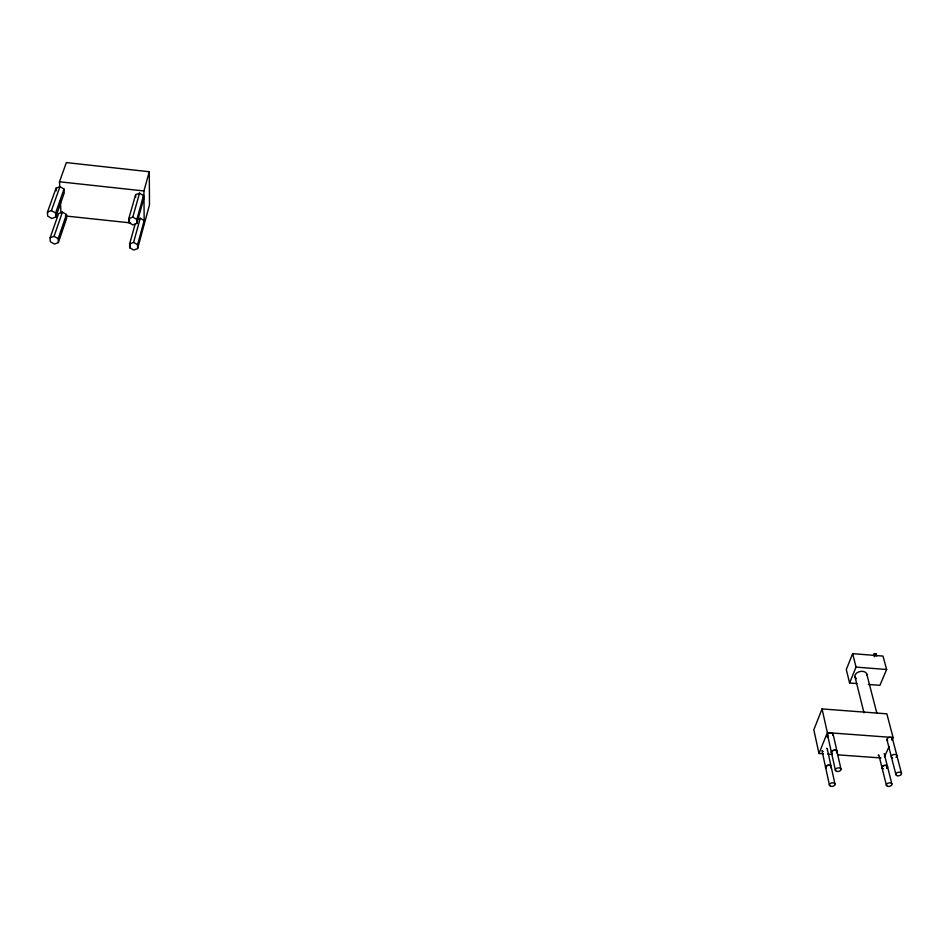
<?xml version="1.0" encoding="UTF-8"?>
<svg xmlns="http://www.w3.org/2000/svg" width="949" height="949" viewBox="0 0 949 949"><rect width="100%" height="100%" fill="white"/><g stroke="black" fill="none" stroke-linecap="round" stroke-linejoin="round"><path stroke-width="1.42" d="M135.185 224L129.633 243.893L129.693 247.736L133.69 250.062L137.629 248.567L137.581 244.735L144.165 220.559L140.25 218.246L137.676 219.231M137.629 248.567L149.491 204.842L149.301 171.733L66.359 162.587L59.479 181.769L59.763 187.641M129.633 243.893L133.584 242.386L140.25 218.246M136.87 223.406L143.536 199.456L143.501 195.565L139.539 193.193L135.624 194.711L128.779 218.626L128.839 222.552L132.884 224.937L136.87 223.406L136.822 219.48L143.501 195.565M144.201 224.355L143.916 190.963L149.301 171.733M129.693 247.736L130.476 244.889M128.779 218.626L132.777 217.084L139.539 193.193M128.839 222.552L129.633 219.741M58.364 242.564L58.174 238.685L66.454 214.486L62.42 212.149L58.565 213.644L50.119 237.843L50.321 241.722L54.437 244.071L58.364 242.564L66.62 218.317L66.454 214.486M50.119 237.843L54.046 236.325L62.42 212.149M55.801 216.977L64.212 192.991L64.034 189.065L59.953 186.668L56.062 188.199L47.45 212.149L47.664 216.111L51.827 218.519L55.801 216.977L55.6 213.015L64.034 189.065M47.45 212.149L51.424 210.595L59.953 186.668M891.93 740.078L893.08 737.503L886.852 713.826L822.048 708.927L813.827 729.769L818.963 753.482L823.388 753.803M868.371 684.443L879.913 685.344L886.627 669.508L882.985 656.079L852.653 653.647L846.294 669.531L849.592 682.983L856.817 683.553M818.963 753.482L827.374 732.64L822.048 708.927M849.592 682.983L856.034 667.1L852.653 653.647M884.456 756.875L889.059 746.543M874.326 656.755L873.673 654.288L876.01 653.612L876.342 654.502L875.334 655.273M827.813 754.123L832.237 754.443M838.145 754.87L880.933 757.954M827.374 732.64L893.08 737.503M856.034 667.1L886.627 669.508M65.41 215.969L130.63 222.908M59.479 181.769L143.916 190.963M54.046 236.325L58.174 238.685M51.424 210.595L55.6 213.015M133.584 242.386L137.581 244.735M132.777 217.084L136.822 219.48M873.673 654.288L873.993 655.166M876.01 653.612L876.674 656.079M874.681 653.505L875.334 655.973M892.392 738.369L896.947 755.712M896.829 755.546L901.479 773.245M886.983 739.84L895.951 774.716M866.722 673.873L876.793 712.972M884.195 753.589L891.87 783.921M878.845 755.036L886.425 785.369M855.025 676.922L864.005 712.877M833.068 734.004L837.018 751.371M836.899 751.193L840.933 768.939M827.67 735.475L835.428 770.422M827.279 749.034L834.942 783.91M821.953 750.481L829.497 785.357M56.062 188.199L56.181 190.82M60.38 200.844L60.926 212.576M135.624 194.711L135.648 197.309M878.596 755.546A2.776 1.732 -11 0 1 878.181 755.226M823.234 751.43A2.776 1.756 -9.9 0 1 822.664 751.205M826.567 748.31A2.776 1.756 -9.9 0 1 827.006 748.631M826.021 768.227A2.811 1.756 -9.7 0 1 826.662 765.926A2.811 1.756 -9.7 0 1 830.245 765.57A2.811 1.756 -9.7 0 1 830.838 767.753M828.216 737.539A2.8 1.779 -10.1 0 1 826.935 736.578M825.903 768.049A2.811 1.756 -9.7 0 1 826.543 765.748A2.811 1.756 -9.7 0 1 830.126 765.392A2.811 1.756 -9.7 0 1 830.719 767.575M883.222 768.726A2.8 1.732 -10.9 0 1 882.321 766.412A2.8 1.732 -10.9 0 1 886.129 765.392A2.8 1.732 -10.9 0 1 887.03 767.705M882.784 768.666A2.8 1.732 -10.9 0 1 882.902 766.187A2.8 1.732 -10.9 0 1 886.817 765.796A2.8 1.732 -10.9 0 1 886.698 768.287M827.955 735.878A2.811 1.791 -10.2 0 1 828.596 733.53A2.811 1.791 -10.2 0 1 832.178 733.174A2.811 1.791 -10.2 0 1 832.771 735.404M831.727 753.079A2.835 1.791 -10 0 1 832.38 750.73A2.835 1.791 -10 0 1 835.998 750.374A2.835 1.791 -10 0 1 836.591 752.593M831.846 753.257A2.835 1.791 -10 0 1 832.51 750.908A2.835 1.791 -10 0 1 836.128 750.54A2.835 1.791 -10 0 1 836.721 752.771M887.659 740.576A2.811 1.768 -11.4 0 1 887.612 738.168A2.811 1.768 -11.4 0 1 891.348 737.48A2.811 1.768 -11.4 0 1 892.048 739.769M891.621 757.421A2.835 1.768 -11.3 0 1 892.558 754.965A2.835 1.768 -11.3 0 1 896.295 754.906A2.835 1.768 -11.3 0 1 896.01 757.349M892.606 757.966A2.835 1.768 -11.3 0 1 892.048 757.741M856.449 678.606A6.05 3.962 -11.6 0 1 858.857 671.845A6.05 3.962 -11.6 0 1 866.852 674.905M830.802 786.306A2.835 1.756 -9.6 0 0 835.037 784.36A2.835 1.756 -9.6 0 0 830.838 783.233A2.835 1.756 -9.6 0 0 830.802 786.306M887.671 786.306A2.835 1.732 -10.8 0 0 891.941 784.372A2.835 1.732 -10.8 0 0 887.825 783.257A2.835 1.732 -10.8 0 0 887.671 786.306M836.733 771.383A2.871 1.791 -9.9 0 0 841.028 769.39A2.871 1.791 -9.9 0 0 836.793 768.251A2.871 1.791 -9.9 0 0 836.733 771.383M897.208 775.677A2.871 1.768 -11.1 0 0 901.55 773.708A2.871 1.768 -11.1 0 0 897.386 772.569A2.871 1.768 -11.1 0 0 897.208 775.677"/></g></svg>
